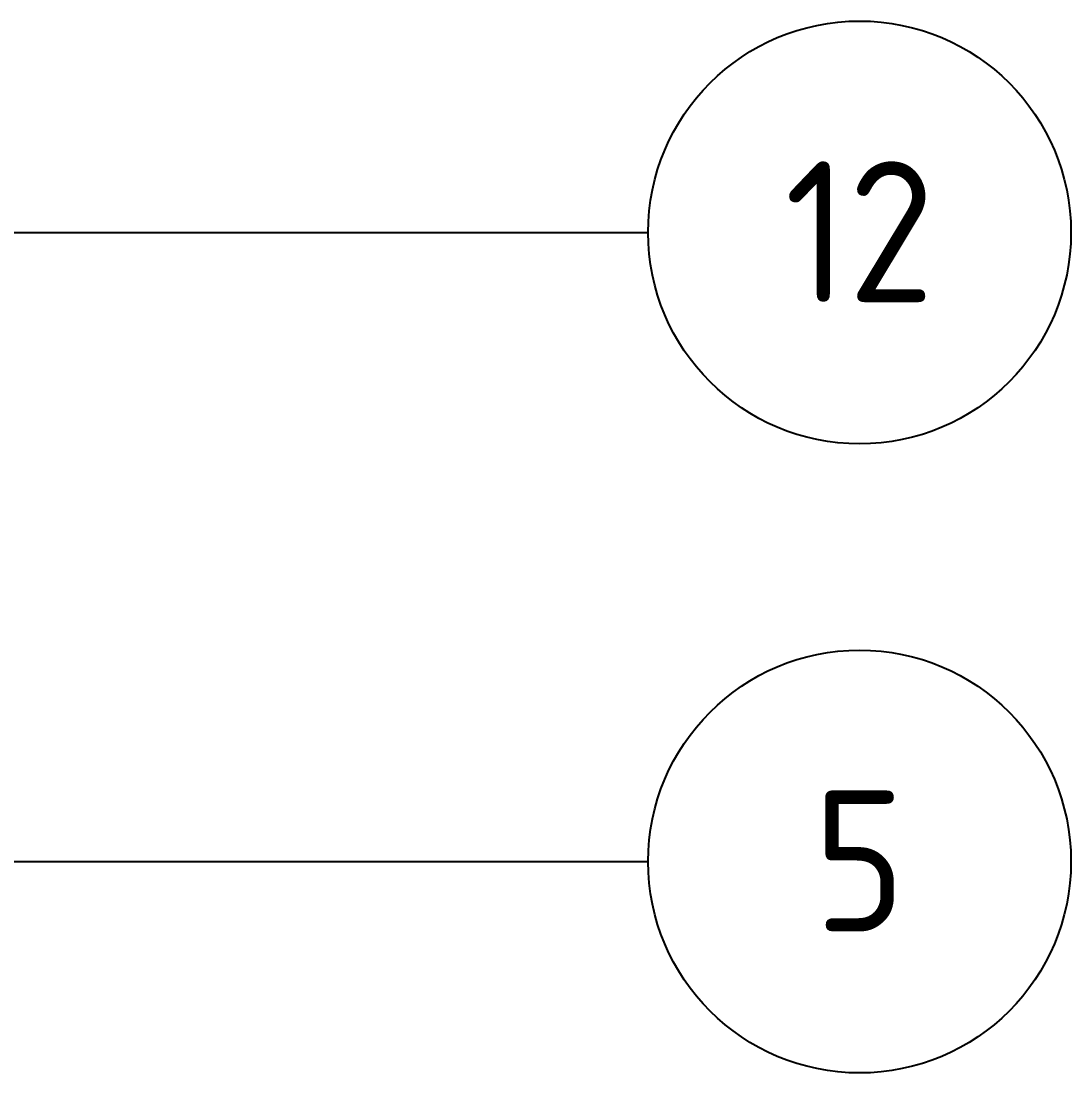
# Model space of a CAD drawing. Header units: millimetres. Extents: x 0 to 4205, y 0 to 2970.
# Drawn here: x 2158.1 to 2344.3, y 1571.9 to 1758.5 of the extents above; entities that cross this region are included whole.
import ezdxf

# ---------------------------------------------------------------- set-up
doc = ezdxf.new("R2010")
doc.units = ezdxf.units.MM
doc.header["$LTSCALE"] = 5
doc.layers.add('기호(ISO)', color=5, linetype='Continuous', lineweight=25)
doc.styles.add('부품번호텍스트_PSTEK_POSCO', font='isocp.shx')

# ---------------------------------------------------------------- blocks, each defined once
blk = doc.blocks.new('품번기호5')
at = {"layer": '기호(ISO)', "color": 7}
blk.add_line((352.009, 321.886), (453.868, 321.886), dxfattribs=at)
at = {"layer": '기호(ISO)'}
blk.add_circle((461.368, 321.886), 7.5, dxfattribs=at)
at = {"layer": '기호(ISO)', "color": 7, "insert": (461.368, 321.91), "char_height": 5, "attachment_point": 5, "style": '부품번호텍스트_PSTEK_POSCO'}
blk.add_mtext('5', dxfattribs=at)
blk = doc.blocks.new('품번기호12')
at = {"layer": '기호(ISO)', "color": 7}
for p, q in [((419.605, 344.603), (417.605, 344.203)), ((419.605, 343.803), (419.605, 344.603)), ((419.605, 344.203), (417.605, 344.203)), ((417.605, 344.203), (419.605, 343.803)), ((419.605, 344.203), (453.868, 344.203))]:
    blk.add_line(p, q, dxfattribs=at)
at = {"layer": '기호(ISO)', "color": 7, "flags": 128}
blk.add_lwpolyline([(419.605, 344.603), (417.605, 344.203)], dxfattribs=at)
at = {"layer": '기호(ISO)'}
blk.add_circle((461.368, 344.203), 7.5, dxfattribs=at)
at = {"layer": '기호(ISO)', "color": 7}
blk.add_solid([(419.605, 344.603), (417.605, 344.203), (419.605, 343.803), (419.605, 344.603)], dxfattribs=at)
at = {"layer": '기호(ISO)', "color": 7, "insert": (461.368, 344.227), "char_height": 5, "attachment_point": 5, "style": '부품번호텍스트_PSTEK_POSCO'}
blk.add_mtext('12', dxfattribs=at)

msp = doc.modelspace()

# ---------------------------------------------------------------- block references
at = {"layer": '기호(ISO)', "xscale": 5, "yscale": 5, "zscale": 5}
for name in ['품번기호12', '품번기호5']:
    msp.add_blockref(name, (0, 0), dxfattribs=at)

doc.saveas('drawing.dxf')
